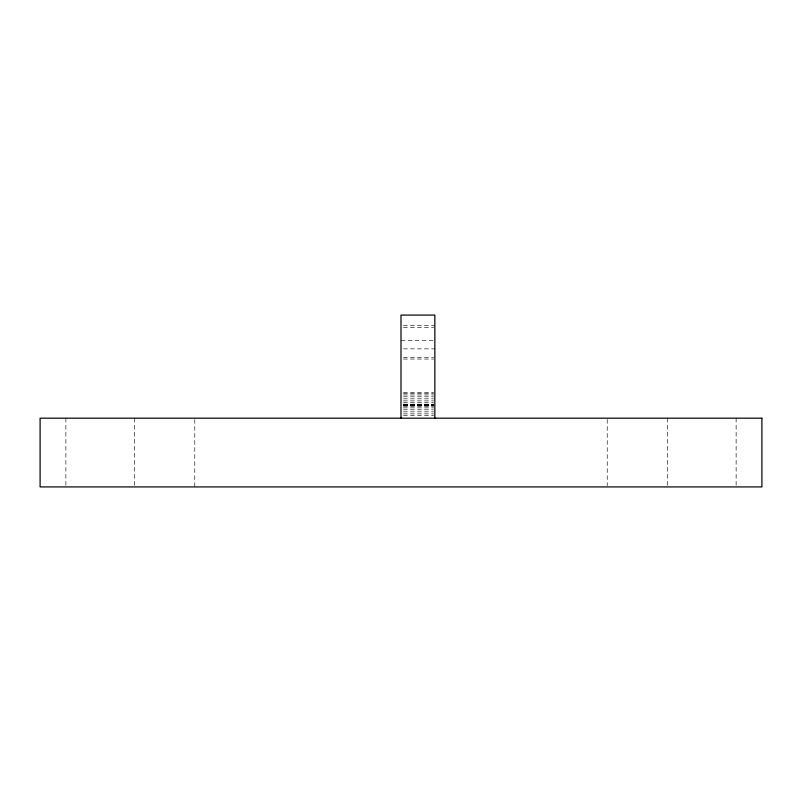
<?xml version="1.0" encoding="UTF-8"?>
<svg xmlns="http://www.w3.org/2000/svg" width="802" height="802" viewBox="0 0 802 802"><rect width="100%" height="100%" fill="white"/><g stroke="black" fill="none" stroke-linecap="round" stroke-linejoin="round"><path stroke-width="0.6" stroke-dasharray="4.01 3.01" d="M403.416 325.602L434.844 325.602M403.416 327.567L433.641 327.567M401 340.479L433.641 340.479M403.416 348.86L434.844 348.86M403.416 357.481L433.641 357.481M403.416 359.045L433.641 359.045M403.416 392.399L433.641 392.509M403.416 393.471L433.641 393.471M403.416 394.955L433.641 394.955M403.416 396.81L433.641 396.81M403.416 398.845L433.641 398.845M403.416 400.89L433.641 400.89M403.416 402.734L433.641 402.734M403.416 404.218L433.641 404.218M403.416 404.549L433.641 404.549M403.416 404.609L433.641 404.609M403.416 405.12L433.641 405.19M403.416 405.291L433.641 405.291M403.416 405.561L433.641 405.561M403.416 406.263L433.641 406.263M403.416 407.867L433.641 407.867M403.416 409.802L433.641 409.802M403.416 411.867L433.641 411.867M403.416 413.892L433.641 413.892M403.416 415.687L433.641 415.687M736.126 418.183L736.126 485.681M667.374 418.183L667.374 485.681M607.224 419.436L607.224 485.681M194.776 419.436L194.776 486.924M134.626 418.183L134.626 485.681M65.874 418.183L65.874 485.681"/><path stroke-width="1.2" d="M434.844 418.183L434.844 315.076L401 315.076L401 418.183M761.9 418.183L40.1 418.183L40.1 486.924L761.9 486.924L761.9 418.183"/></g></svg>
